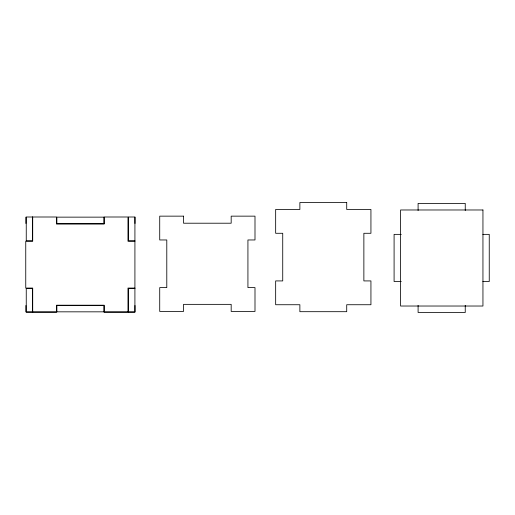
<?xml version="1.0" encoding="UTF-8"?>
<svg xmlns="http://www.w3.org/2000/svg" width="515" height="515" viewBox="0 0 515 515"><rect width="100%" height="100%" fill="white"/><g stroke="black" fill="none" stroke-linecap="round" stroke-linejoin="round"><path stroke-width="0.77" d="M56.367 223.523L104.384 223.523M401.294 234.364L394.091 234.364L394.091 281.512L401.294 281.512M482.851 234.364L489.25 234.364L489.25 281.512L482.851 281.512M134.924 240.82L128.563 240.82L128.563 217.002L134.924 217.002L134.911 312.277L128.563 312.277L128.563 288.458L134.924 288.458M134.924 241.22L127.978 241.22L127.978 217.002L104.159 217.002L104.159 224.07L56.521 224.07L56.521 217.002L26.252 217.002L26.252 240.82L32.606 240.82L32.606 217.002M134.924 288.059L127.978 288.059L127.978 312.277L104.159 312.277L104.159 305.208L56.521 305.208L56.521 312.277L26.252 312.277L26.252 288.458L32.606 288.458L32.606 312.277M465.245 210.538L465.245 203.386L418.096 203.386L418.096 210.538M465.245 305.337L465.245 312.483L418.096 312.483L418.096 305.337M134.988 217.143L134.988 223.491M134.988 305.485L134.988 311.832L25.892 311.832L25.892 305.485M128.396 217.176L128.396 223.523M128.396 305.517L128.396 311.865M104.011 223.491L104.011 217.143L56.869 217.143L56.869 223.491M104.011 311.832L104.011 305.485L56.869 305.485L56.869 311.832M32.703 217.002L32.703 241.22L25.75 241.22L25.75 288.059L32.703 288.059L32.703 312.277M25.892 217.143L25.892 223.491M346.717 202.517L299.872 202.517L299.872 209.463L275.66 209.463L275.66 233.282L282.729 233.282L282.729 280.92L275.66 280.92L275.66 304.738L299.872 304.738L299.872 311.691L346.717 311.691L346.717 304.738L370.935 304.738L370.935 280.92L363.867 280.92L363.867 233.282L370.935 233.282L370.935 209.463L346.717 209.463L346.717 202.517M482.948 209.978L400.586 209.978L400.586 306.026L482.948 306.026L482.948 209.978M183.54 216.145L159.721 216.145L159.721 239.964L166.789 239.964L166.789 287.608L159.721 287.608L159.721 311.427L183.54 311.427L183.54 304.359L231.177 304.359L231.177 311.427L254.996 311.427L254.996 287.608L247.927 287.608L247.927 239.964L254.996 239.964L254.996 216.145L231.177 216.145L231.177 223.214L183.54 223.214L183.54 216.145"/></g></svg>
